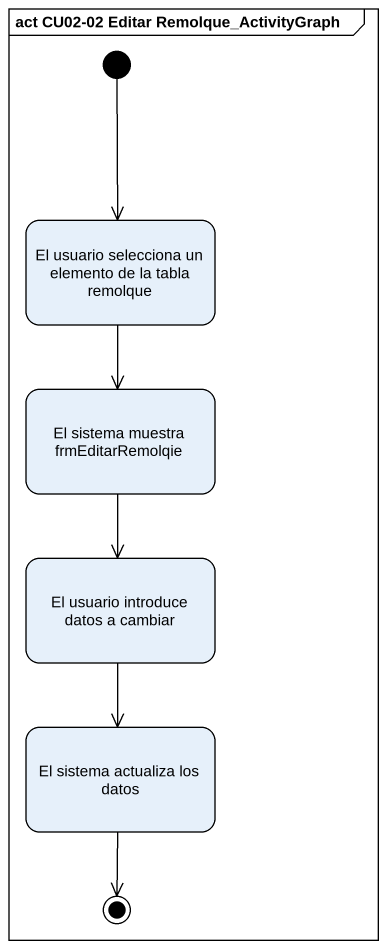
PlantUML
@startuml
mainframe act CU02-02 Editar Remolque_ActivityGraph
hide empty description
state "El usuario selecciona un elemento de la tabla remolque" as El_usuario_selecciona_un
state "El sistema muestra frmEditarRemolqie" as El_sistema_muestra
state "El usuario introduce datos a cambiar" as El_usuario_introduce_datos
state "El sistema actualiza los datos" as El_sistema_actualiza_los
[*] --> El_usuario_selecciona_un
El_usuario_selecciona_un --> El_sistema_muestra
El_sistema_muestra --> El_usuario_introduce_datos
El_usuario_introduce_datos --> El_sistema_actualiza_los
El_sistema_actualiza_los --> [*]
@enduml
